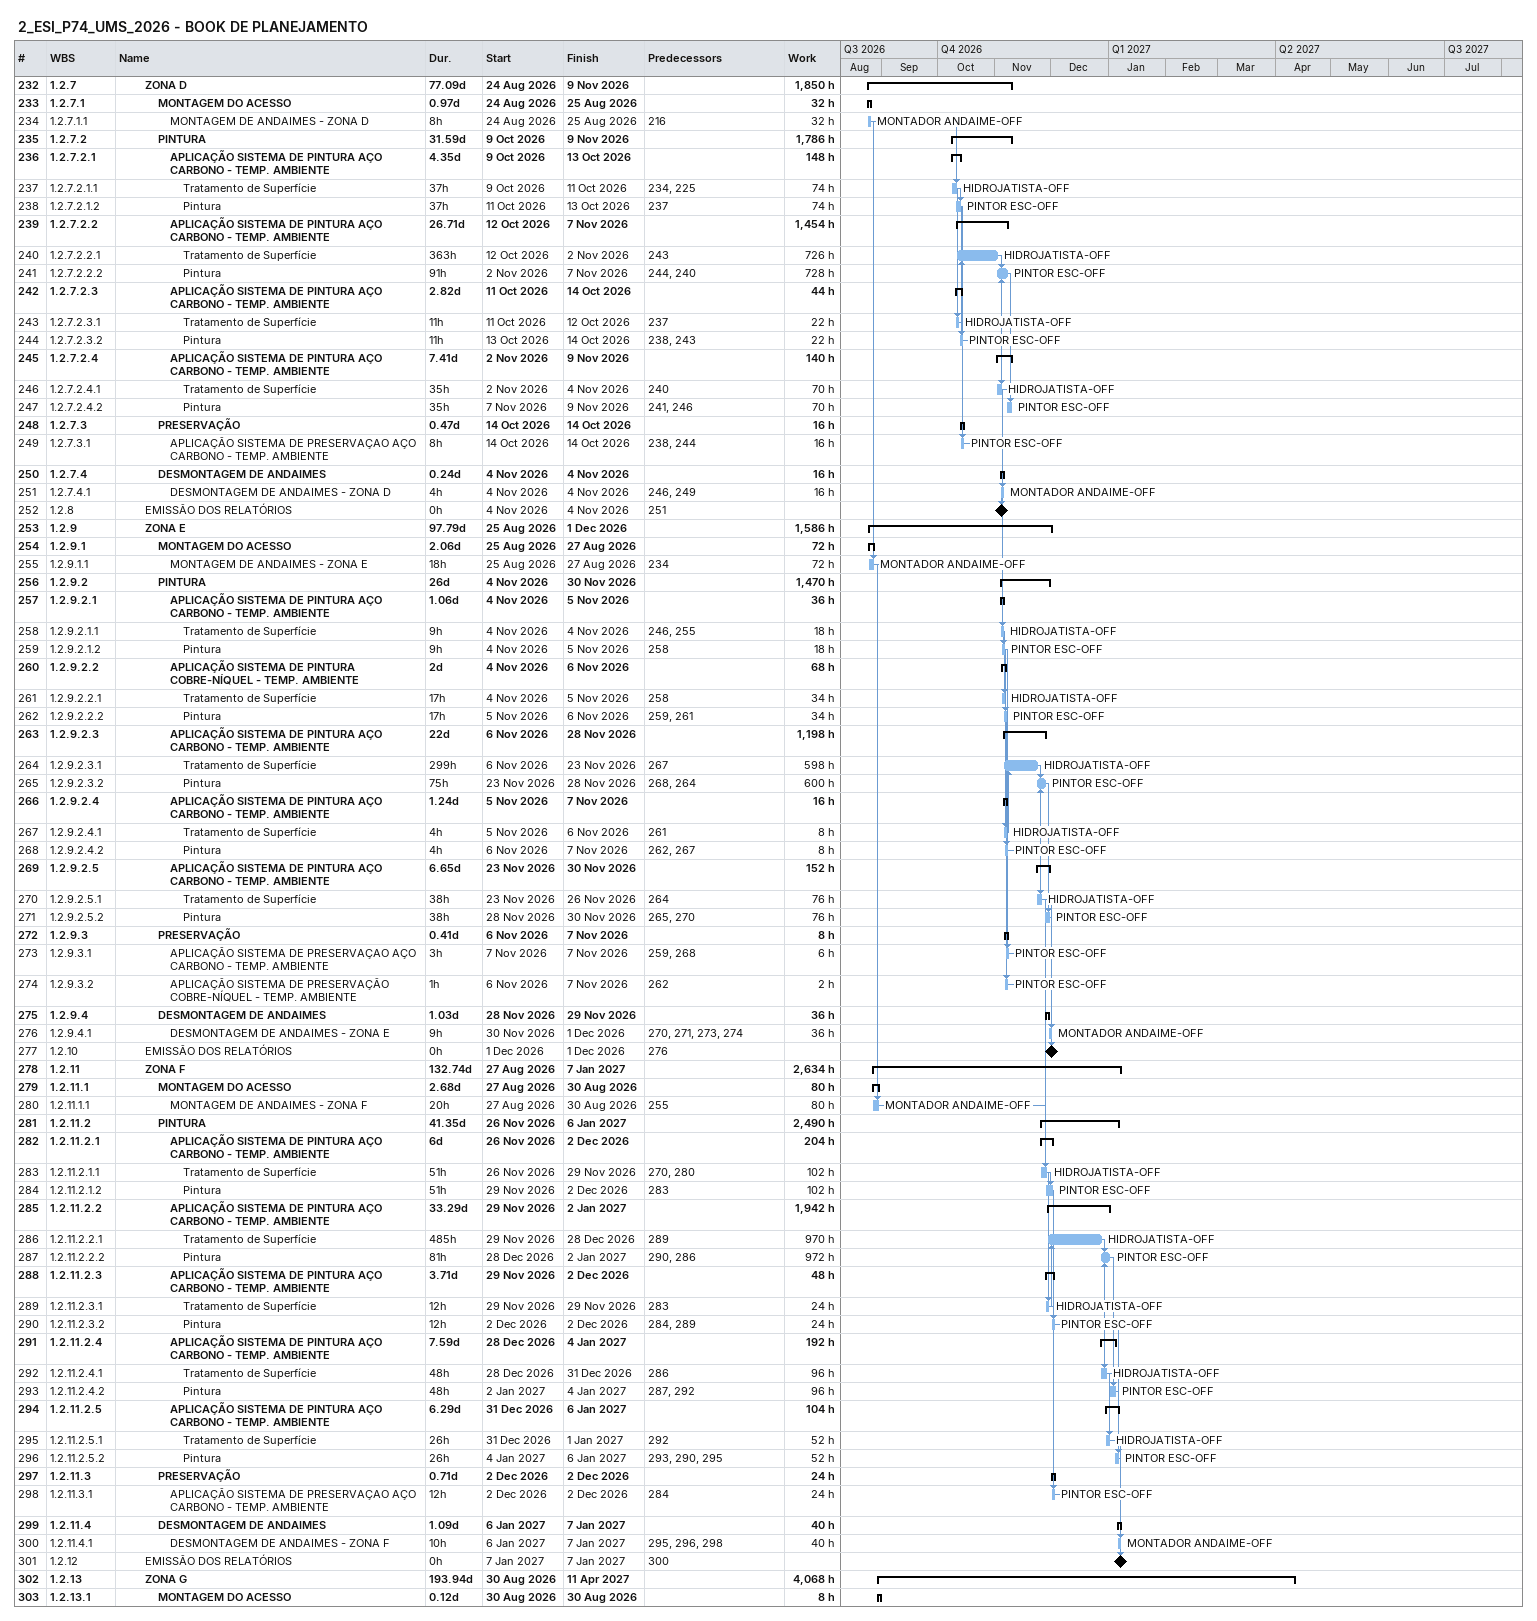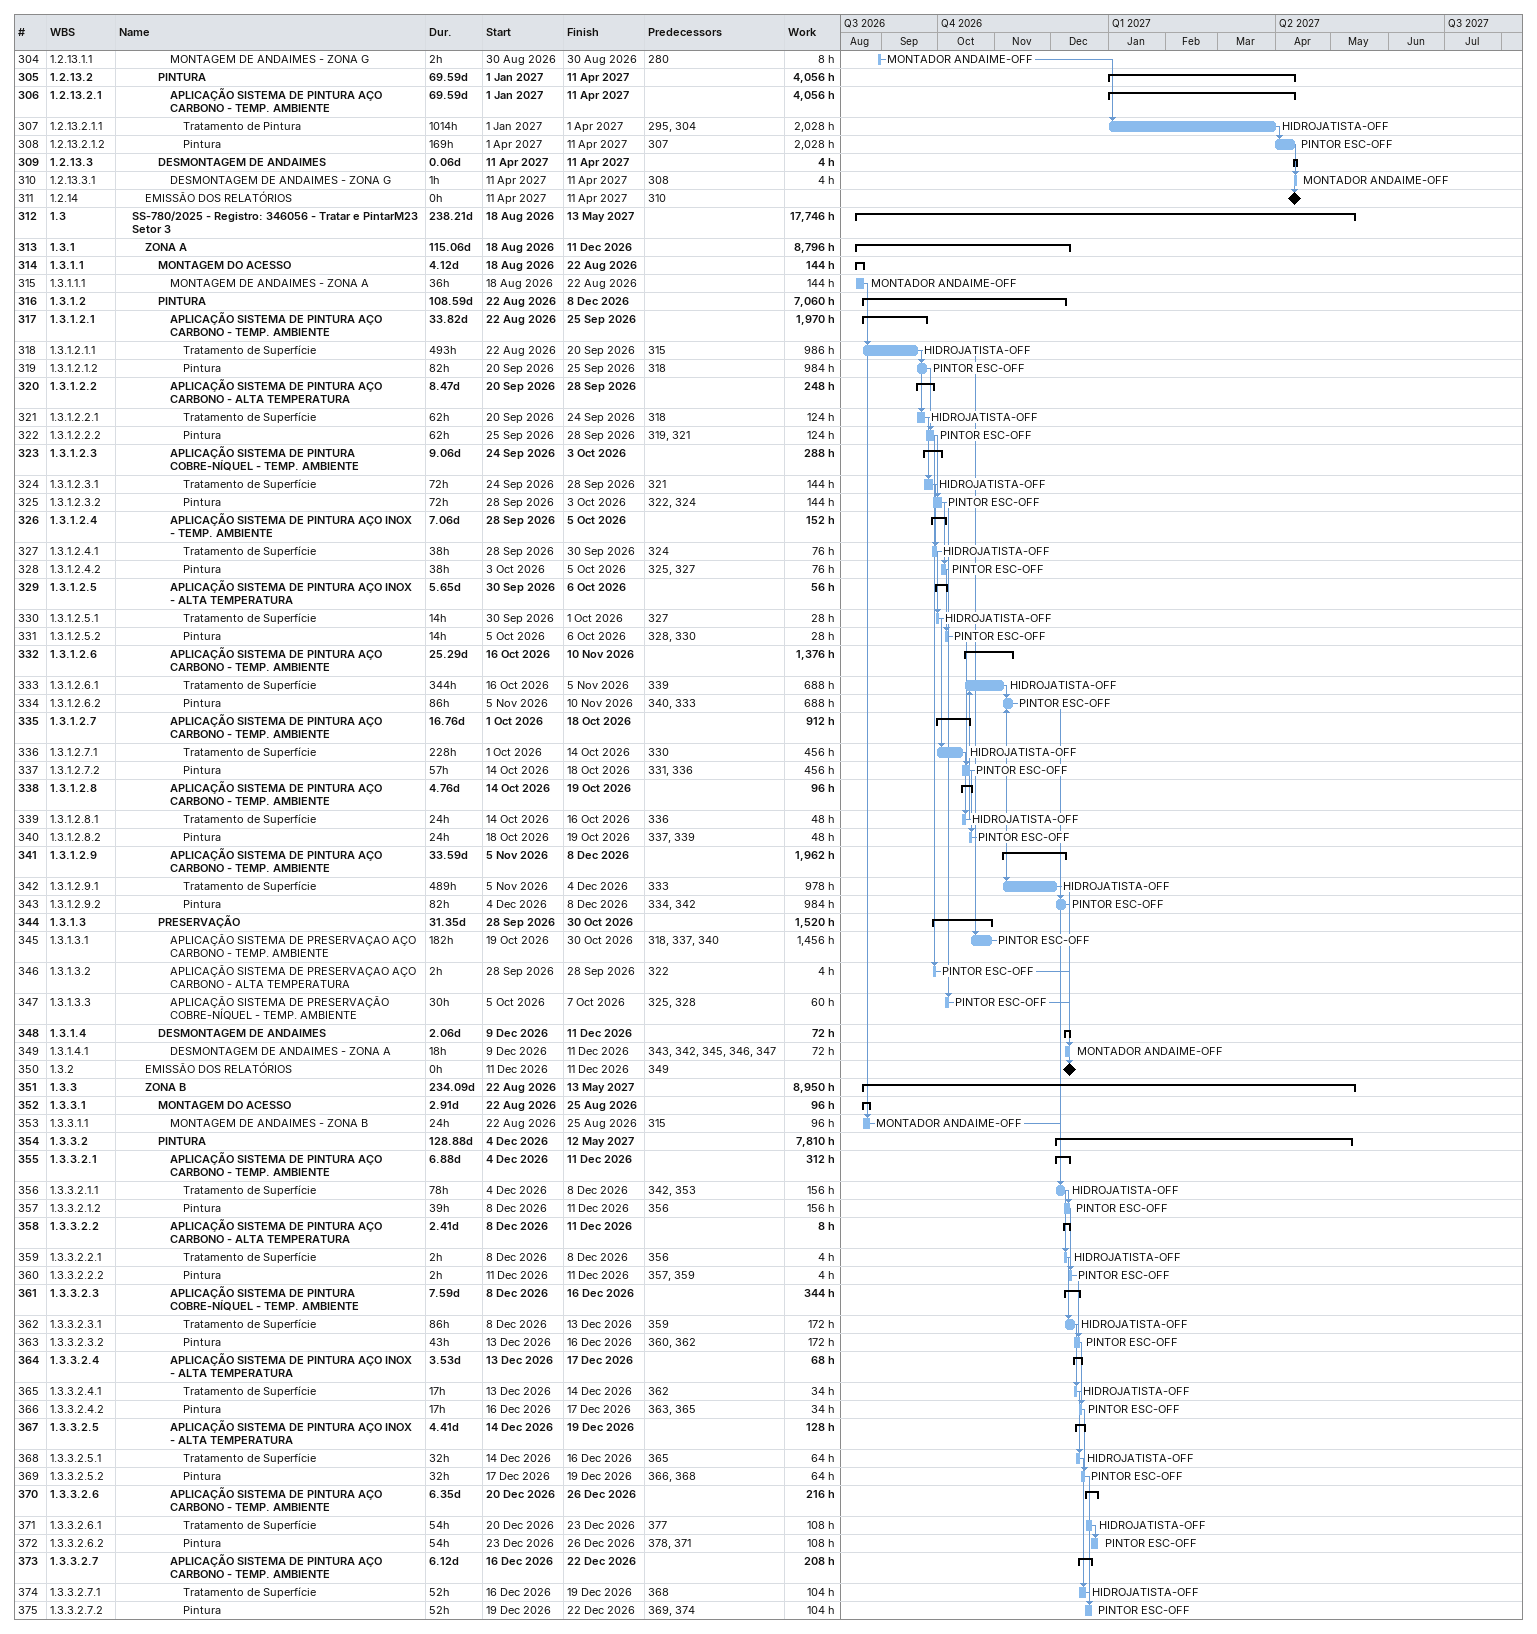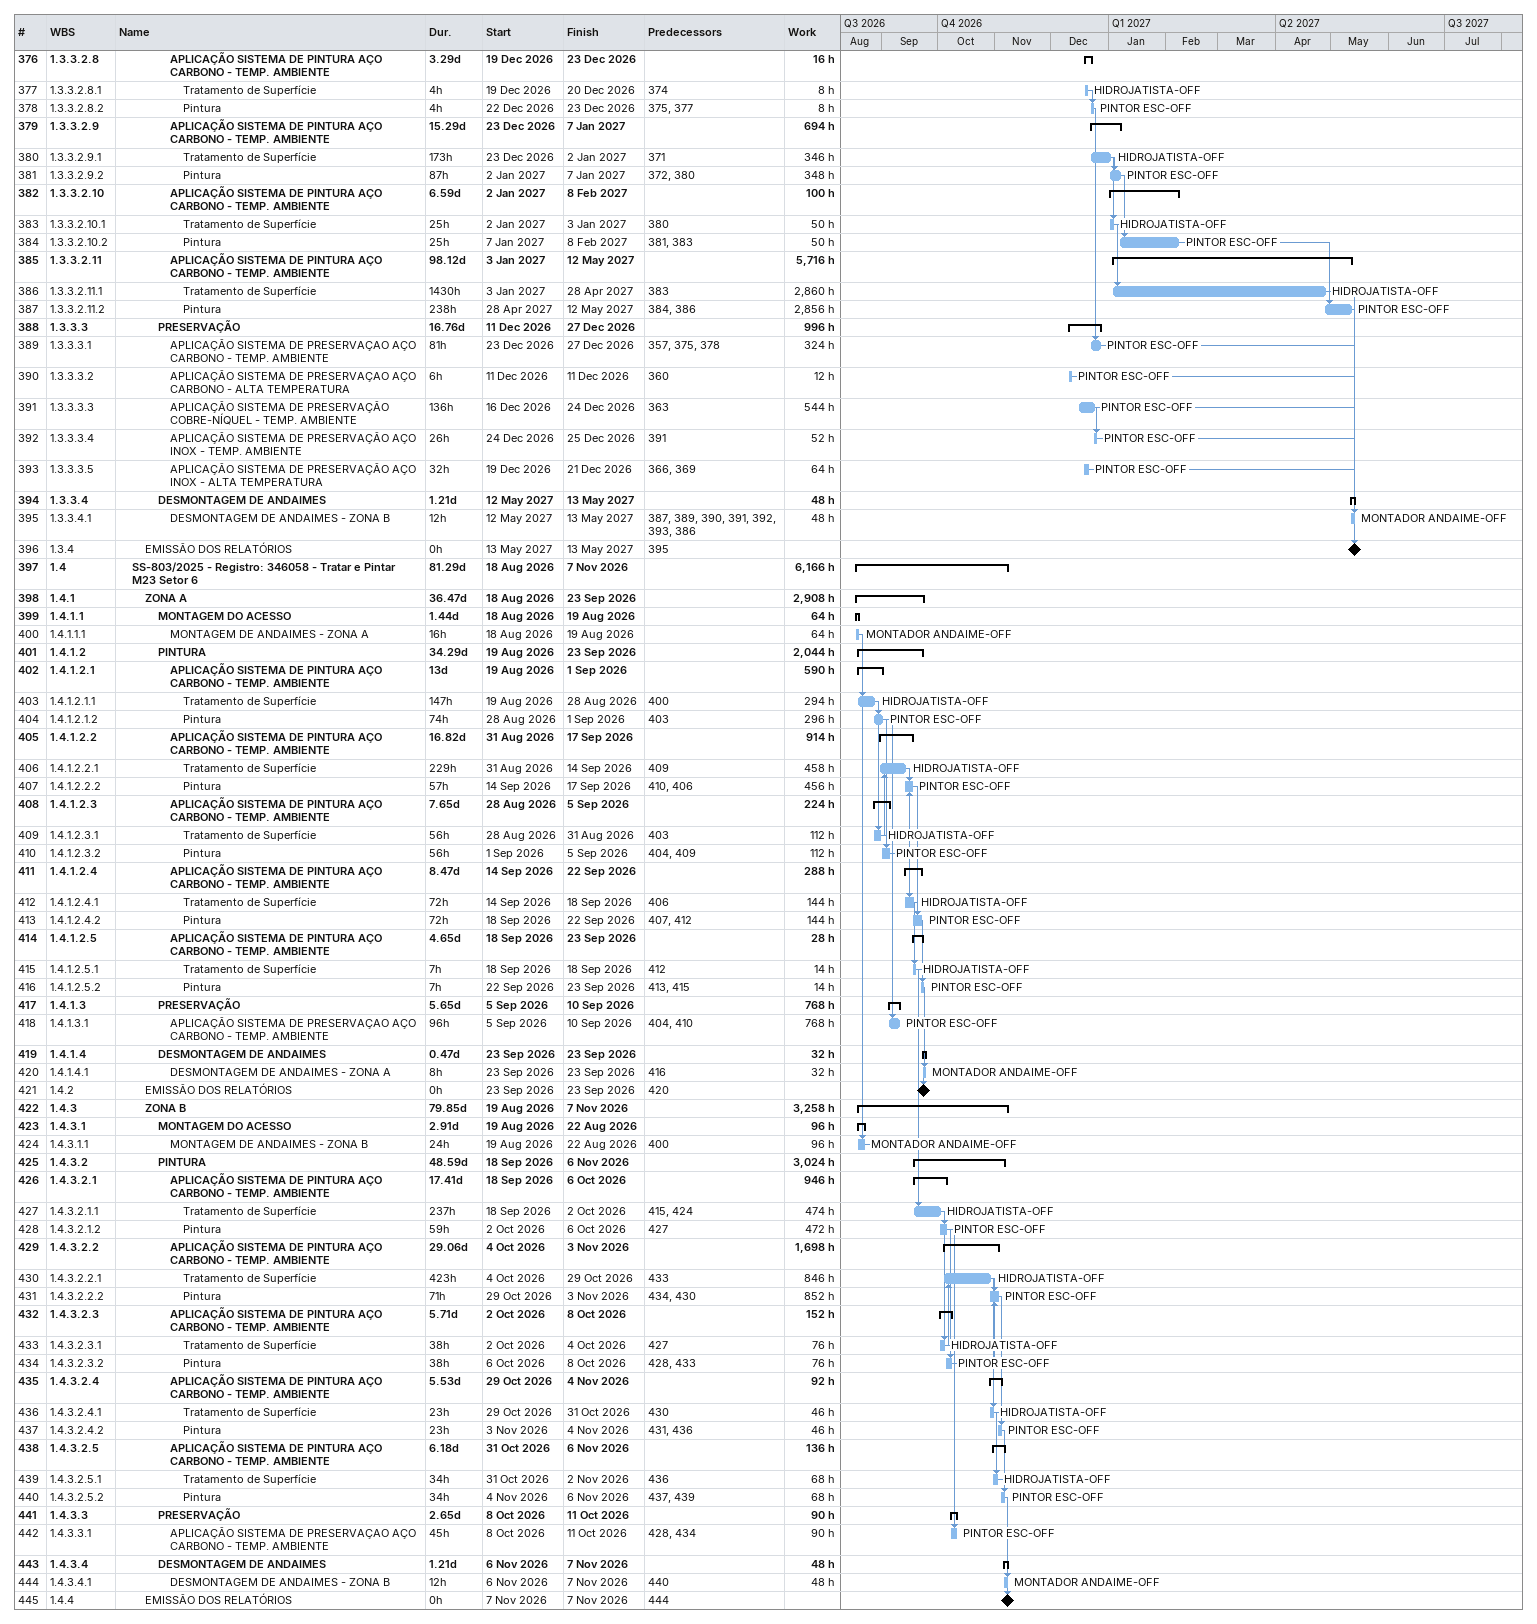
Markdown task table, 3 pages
2_ESI_P74_UMS_2026 - BOOK DE PLANEJAMENTO

| ID | WBS | Task | Duration | Start | Finish | Predecessors | Resources | Work (h) |
|---|---|---|---|---|---|---|---|---|
| 232 | 1.2.7 | **ZONA D** | 77.09d | 2026-08-24 | 2026-11-09 |  |  | 1850 |
| 233 | 1.2.7.1 | **MONTAGEM DO ACESSO** | 0.97d | 2026-08-24 | 2026-08-25 |  |  | 32 |
| 234 | 1.2.7.1.1 | MONTAGEM DE ANDAIMES - ZONA D | 8h | 2026-08-24 | 2026-08-25 | 216 | MONTADOR ANDAIME-OFF | 32 |
| 235 | 1.2.7.2 | **PINTURA** | 31.59d | 2026-10-09 | 2026-11-09 |  |  | 1786 |
| 236 | 1.2.7.2.1 | **APLICAÇÃO SISTEMA DE PINTURA AÇO CARBONO - TEMP. AMBIENTE** | 4.35d | 2026-10-09 | 2026-10-13 |  |  | 148 |
| 237 | 1.2.7.2.1.1 | Tratamento de Superfície | 37h | 2026-10-09 | 2026-10-11 | 234, 225 | HIDROJATISTA-OFF | 74 |
| 238 | 1.2.7.2.1.2 | Pintura | 37h | 2026-10-11 | 2026-10-13 | 237 | PINTOR ESC-OFF | 74 |
| 239 | 1.2.7.2.2 | **APLICAÇÃO SISTEMA DE PINTURA AÇO CARBONO - TEMP. AMBIENTE** | 26.71d | 2026-10-12 | 2026-11-07 |  |  | 1454 |
| 240 | 1.2.7.2.2.1 | Tratamento de Superfície | 363h | 2026-10-12 | 2026-11-02 | 243 | HIDROJATISTA-OFF | 726 |
| 241 | 1.2.7.2.2.2 | Pintura | 91h | 2026-11-02 | 2026-11-07 | 244, 240 | PINTOR ESC-OFF | 728 |
| 242 | 1.2.7.2.3 | **APLICAÇÃO SISTEMA DE PINTURA AÇO CARBONO - TEMP. AMBIENTE** | 2.82d | 2026-10-11 | 2026-10-14 |  |  | 44 |
| 243 | 1.2.7.2.3.1 | Tratamento de Superfície | 11h | 2026-10-11 | 2026-10-12 | 237 | HIDROJATISTA-OFF | 22 |
| 244 | 1.2.7.2.3.2 | Pintura | 11h | 2026-10-13 | 2026-10-14 | 238, 243 | PINTOR ESC-OFF | 22 |
| 245 | 1.2.7.2.4 | **APLICAÇÃO SISTEMA DE PINTURA AÇO CARBONO - TEMP. AMBIENTE** | 7.41d | 2026-11-02 | 2026-11-09 |  |  | 140 |
| 246 | 1.2.7.2.4.1 | Tratamento de Superfície | 35h | 2026-11-02 | 2026-11-04 | 240 | HIDROJATISTA-OFF | 70 |
| 247 | 1.2.7.2.4.2 | Pintura | 35h | 2026-11-07 | 2026-11-09 | 241, 246 | PINTOR ESC-OFF | 70 |
| 248 | 1.2.7.3 | **PRESERVAÇÃO** | 0.47d | 2026-10-14 | 2026-10-14 |  |  | 16 |
| 249 | 1.2.7.3.1 | APLICAÇÃO SISTEMA DE PRESERVAÇAO AÇO CARBONO - TEMP. AMBIENTE | 8h | 2026-10-14 | 2026-10-14 | 238, 244 | PINTOR ESC-OFF | 16 |
| 250 | 1.2.7.4 | **DESMONTAGEM DE ANDAIMES** | 0.24d | 2026-11-04 | 2026-11-04 |  |  | 16 |
| 251 | 1.2.7.4.1 | DESMONTAGEM DE ANDAIMES - ZONA D | 4h | 2026-11-04 | 2026-11-04 | 246, 249 | MONTADOR ANDAIME-OFF | 16 |
| 252 | 1.2.8 | EMISSÃO DOS RELATÓRIOS | 0h | 2026-11-04 | 2026-11-04 | 251 |  |  |
| 253 | 1.2.9 | **ZONA E** | 97.79d | 2026-08-25 | 2026-12-01 |  |  | 1586 |
| 254 | 1.2.9.1 | **MONTAGEM DO ACESSO** | 2.06d | 2026-08-25 | 2026-08-27 |  |  | 72 |
| 255 | 1.2.9.1.1 | MONTAGEM DE ANDAIMES - ZONA E | 18h | 2026-08-25 | 2026-08-27 | 234 | MONTADOR ANDAIME-OFF | 72 |
| 256 | 1.2.9.2 | **PINTURA** | 26d | 2026-11-04 | 2026-11-30 |  |  | 1470 |
| 257 | 1.2.9.2.1 | **APLICAÇÃO SISTEMA DE PINTURA AÇO CARBONO - TEMP. AMBIENTE** | 1.06d | 2026-11-04 | 2026-11-05 |  |  | 36 |
| 258 | 1.2.9.2.1.1 | Tratamento de Superfície | 9h | 2026-11-04 | 2026-11-04 | 246, 255 | HIDROJATISTA-OFF | 18 |
| 259 | 1.2.9.2.1.2 | Pintura | 9h | 2026-11-04 | 2026-11-05 | 258 | PINTOR ESC-OFF | 18 |
| 260 | 1.2.9.2.2 | **APLICAÇÃO SISTEMA DE PINTURA COBRE-NÍQUEL - TEMP. AMBIENTE** | 2d | 2026-11-04 | 2026-11-06 |  |  | 68 |
| 261 | 1.2.9.2.2.1 | Tratamento de Superfície | 17h | 2026-11-04 | 2026-11-05 | 258 | HIDROJATISTA-OFF | 34 |
| 262 | 1.2.9.2.2.2 | Pintura | 17h | 2026-11-05 | 2026-11-06 | 259, 261 | PINTOR ESC-OFF | 34 |
| 263 | 1.2.9.2.3 | **APLICAÇÃO SISTEMA DE PINTURA AÇO CARBONO - TEMP. AMBIENTE** | 22d | 2026-11-06 | 2026-11-28 |  |  | 1198 |
| 264 | 1.2.9.2.3.1 | Tratamento de Superfície | 299h | 2026-11-06 | 2026-11-23 | 267 | HIDROJATISTA-OFF | 598 |
| 265 | 1.2.9.2.3.2 | Pintura | 75h | 2026-11-23 | 2026-11-28 | 268, 264 | PINTOR ESC-OFF | 600 |
| 266 | 1.2.9.2.4 | **APLICAÇÃO SISTEMA DE PINTURA AÇO CARBONO - TEMP. AMBIENTE** | 1.24d | 2026-11-05 | 2026-11-07 |  |  | 16 |
| 267 | 1.2.9.2.4.1 | Tratamento de Superfície | 4h | 2026-11-05 | 2026-11-06 | 261 | HIDROJATISTA-OFF | 8 |
| 268 | 1.2.9.2.4.2 | Pintura | 4h | 2026-11-06 | 2026-11-07 | 262, 267 | PINTOR ESC-OFF | 8 |
| 269 | 1.2.9.2.5 | **APLICAÇÃO SISTEMA DE PINTURA AÇO CARBONO - TEMP. AMBIENTE** | 6.65d | 2026-11-23 | 2026-11-30 |  |  | 152 |
| 270 | 1.2.9.2.5.1 | Tratamento de Superfície | 38h | 2026-11-23 | 2026-11-26 | 264 | HIDROJATISTA-OFF | 76 |
| 271 | 1.2.9.2.5.2 | Pintura | 38h | 2026-11-28 | 2026-11-30 | 265, 270 | PINTOR ESC-OFF | 76 |
| 272 | 1.2.9.3 | **PRESERVAÇÃO** | 0.41d | 2026-11-06 | 2026-11-07 |  |  | 8 |
| 273 | 1.2.9.3.1 | APLICAÇÃO SISTEMA DE PRESERVAÇAO AÇO CARBONO - TEMP. AMBIENTE | 3h | 2026-11-07 | 2026-11-07 | 259, 268 | PINTOR ESC-OFF | 6 |
| 274 | 1.2.9.3.2 | APLICAÇÃO SISTEMA DE PRESERVAÇÃO COBRE-NÍQUEL - TEMP. AMBIENTE | 1h | 2026-11-06 | 2026-11-07 | 262 | PINTOR ESC-OFF | 2 |
| 275 | 1.2.9.4 | **DESMONTAGEM DE ANDAIMES** | 1.03d | 2026-11-28 | 2026-11-29 |  |  | 36 |
| 276 | 1.2.9.4.1 | DESMONTAGEM DE ANDAIMES - ZONA E | 9h | 2026-11-30 | 2026-12-01 | 270, 271, 273, 274 | MONTADOR ANDAIME-OFF | 36 |
| 277 | 1.2.10 | EMISSÃO DOS RELATÓRIOS | 0h | 2026-12-01 | 2026-12-01 | 276 |  |  |
| 278 | 1.2.11 | **ZONA F** | 132.74d | 2026-08-27 | 2027-01-07 |  |  | 2634 |
| 279 | 1.2.11.1 | **MONTAGEM DO ACESSO** | 2.68d | 2026-08-27 | 2026-08-30 |  |  | 80 |
| 280 | 1.2.11.1.1 | MONTAGEM DE ANDAIMES - ZONA F | 20h | 2026-08-27 | 2026-08-30 | 255 | MONTADOR ANDAIME-OFF | 80 |
| 281 | 1.2.11.2 | **PINTURA** | 41.35d | 2026-11-26 | 2027-01-06 |  |  | 2490 |
| 282 | 1.2.11.2.1 | **APLICAÇÃO SISTEMA DE PINTURA AÇO CARBONO - TEMP. AMBIENTE** | 6d | 2026-11-26 | 2026-12-02 |  |  | 204 |
| 283 | 1.2.11.2.1.1 | Tratamento de Superfície | 51h | 2026-11-26 | 2026-11-29 | 270, 280 | HIDROJATISTA-OFF | 102 |
| 284 | 1.2.11.2.1.2 | Pintura | 51h | 2026-11-29 | 2026-12-02 | 283 | PINTOR ESC-OFF | 102 |
| 285 | 1.2.11.2.2 | **APLICAÇÃO SISTEMA DE PINTURA AÇO CARBONO - TEMP. AMBIENTE** | 33.29d | 2026-11-29 | 2027-01-02 |  |  | 1942 |
| 286 | 1.2.11.2.2.1 | Tratamento de Superfície | 485h | 2026-11-29 | 2026-12-28 | 289 | HIDROJATISTA-OFF | 970 |
| 287 | 1.2.11.2.2.2 | Pintura | 81h | 2026-12-28 | 2027-01-02 | 290, 286 | PINTOR ESC-OFF | 972 |
| 288 | 1.2.11.2.3 | **APLICAÇÃO SISTEMA DE PINTURA AÇO CARBONO - TEMP. AMBIENTE** | 3.71d | 2026-11-29 | 2026-12-02 |  |  | 48 |
| 289 | 1.2.11.2.3.1 | Tratamento de Superfície | 12h | 2026-11-29 | 2026-11-29 | 283 | HIDROJATISTA-OFF | 24 |
| 290 | 1.2.11.2.3.2 | Pintura | 12h | 2026-12-02 | 2026-12-02 | 284, 289 | PINTOR ESC-OFF | 24 |
| 291 | 1.2.11.2.4 | **APLICAÇÃO SISTEMA DE PINTURA AÇO CARBONO - TEMP. AMBIENTE** | 7.59d | 2026-12-28 | 2027-01-04 |  |  | 192 |
| 292 | 1.2.11.2.4.1 | Tratamento de Superfície | 48h | 2026-12-28 | 2026-12-31 | 286 | HIDROJATISTA-OFF | 96 |
| 293 | 1.2.11.2.4.2 | Pintura | 48h | 2027-01-02 | 2027-01-04 | 287, 292 | PINTOR ESC-OFF | 96 |
| 294 | 1.2.11.2.5 | **APLICAÇÃO SISTEMA DE PINTURA AÇO CARBONO - TEMP. AMBIENTE** | 6.29d | 2026-12-31 | 2027-01-06 |  |  | 104 |
| 295 | 1.2.11.2.5.1 | Tratamento de Superfície | 26h | 2026-12-31 | 2027-01-01 | 292 | HIDROJATISTA-OFF | 52 |
| 296 | 1.2.11.2.5.2 | Pintura | 26h | 2027-01-04 | 2027-01-06 | 293, 290, 295 | PINTOR ESC-OFF | 52 |
| 297 | 1.2.11.3 | **PRESERVAÇÃO** | 0.71d | 2026-12-02 | 2026-12-02 |  |  | 24 |
| 298 | 1.2.11.3.1 | APLICAÇÃO SISTEMA DE PRESERVAÇAO AÇO CARBONO - TEMP. AMBIENTE | 12h | 2026-12-02 | 2026-12-02 | 284 | PINTOR ESC-OFF | 24 |
| 299 | 1.2.11.4 | **DESMONTAGEM DE ANDAIMES** | 1.09d | 2027-01-06 | 2027-01-07 |  |  | 40 |
| 300 | 1.2.11.4.1 | DESMONTAGEM DE ANDAIMES - ZONA F | 10h | 2027-01-06 | 2027-01-07 | 295, 296, 298 | MONTADOR ANDAIME-OFF | 40 |
| 301 | 1.2.12 | EMISSÃO DOS RELATÓRIOS | 0h | 2027-01-07 | 2027-01-07 | 300 |  |  |
| 302 | 1.2.13 | **ZONA G** | 193.94d | 2026-08-30 | 2027-04-11 |  |  | 4068 |
| 303 | 1.2.13.1 | **MONTAGEM DO ACESSO** | 0.12d | 2026-08-30 | 2026-08-30 |  |  | 8 |
| 304 | 1.2.13.1.1 | MONTAGEM DE ANDAIMES - ZONA G | 2h | 2026-08-30 | 2026-08-30 | 280 | MONTADOR ANDAIME-OFF | 8 |
| 305 | 1.2.13.2 | **PINTURA** | 69.59d | 2027-01-01 | 2027-04-11 |  |  | 4056 |
| 306 | 1.2.13.2.1 | **APLICAÇÃO SISTEMA DE PINTURA AÇO CARBONO - TEMP. AMBIENTE** | 69.59d | 2027-01-01 | 2027-04-11 |  |  | 4056 |
| 307 | 1.2.13.2.1.1 | Tratamento de Pintura | 1014h | 2027-01-01 | 2027-04-01 | 295, 304 | HIDROJATISTA-OFF | 2028 |
| 308 | 1.2.13.2.1.2 | Pintura | 169h | 2027-04-01 | 2027-04-11 | 307 | PINTOR ESC-OFF | 2028 |
| 309 | 1.2.13.3 | **DESMONTAGEM DE ANDAIMES** | 0.06d | 2027-04-11 | 2027-04-11 |  |  | 4 |
| 310 | 1.2.13.3.1 | DESMONTAGEM DE ANDAIMES - ZONA G | 1h | 2027-04-11 | 2027-04-11 | 308 | MONTADOR ANDAIME-OFF | 4 |
| 311 | 1.2.14 | EMISSÃO DOS RELATÓRIOS | 0h | 2027-04-11 | 2027-04-11 | 310 |  |  |
| 312 | 1.3 | **SS-780/2025 - Registro: 346056 - Tratar e PintarM23 Setor 3** | 238.21d | 2026-08-18 | 2027-05-13 |  |  | 17746 |
| 313 | 1.3.1 | **ZONA A** | 115.06d | 2026-08-18 | 2026-12-11 |  |  | 8796 |
| 314 | 1.3.1.1 | **MONTAGEM DO ACESSO** | 4.12d | 2026-08-18 | 2026-08-22 |  |  | 144 |
| 315 | 1.3.1.1.1 | MONTAGEM DE ANDAIMES - ZONA A | 36h | 2026-08-18 | 2026-08-22 |  | MONTADOR ANDAIME-OFF | 144 |
| 316 | 1.3.1.2 | **PINTURA** | 108.59d | 2026-08-22 | 2026-12-08 |  |  | 7060 |
| 317 | 1.3.1.2.1 | **APLICAÇÃO SISTEMA DE PINTURA AÇO CARBONO - TEMP. AMBIENTE** | 33.82d | 2026-08-22 | 2026-09-25 |  |  | 1970 |
| 318 | 1.3.1.2.1.1 | Tratamento de Superfície | 493h | 2026-08-22 | 2026-09-20 | 315 | HIDROJATISTA-OFF | 986 |
| 319 | 1.3.1.2.1.2 | Pintura | 82h | 2026-09-20 | 2026-09-25 | 318 | PINTOR ESC-OFF | 984 |
| 320 | 1.3.1.2.2 | **APLICAÇÃO SISTEMA DE PINTURA AÇO CARBONO - ALTA TEMPERATURA** | 8.47d | 2026-09-20 | 2026-09-28 |  |  | 248 |
| 321 | 1.3.1.2.2.1 | Tratamento de Superfície | 62h | 2026-09-20 | 2026-09-24 | 318 | HIDROJATISTA-OFF | 124 |
| 322 | 1.3.1.2.2.2 | Pintura | 62h | 2026-09-25 | 2026-09-28 | 319, 321 | PINTOR ESC-OFF | 124 |
| 323 | 1.3.1.2.3 | **APLICAÇÃO SISTEMA DE PINTURA COBRE-NÍQUEL - TEMP. AMBIENTE** | 9.06d | 2026-09-24 | 2026-10-03 |  |  | 288 |
| 324 | 1.3.1.2.3.1 | Tratamento de Superfície | 72h | 2026-09-24 | 2026-09-28 | 321 | HIDROJATISTA-OFF | 144 |
| 325 | 1.3.1.2.3.2 | Pintura | 72h | 2026-09-28 | 2026-10-03 | 322, 324 | PINTOR ESC-OFF | 144 |
| 326 | 1.3.1.2.4 | **APLICAÇÃO SISTEMA DE PINTURA AÇO INOX - TEMP. AMBIENTE** | 7.06d | 2026-09-28 | 2026-10-05 |  |  | 152 |
| 327 | 1.3.1.2.4.1 | Tratamento de Superfície | 38h | 2026-09-28 | 2026-09-30 | 324 | HIDROJATISTA-OFF | 76 |
| 328 | 1.3.1.2.4.2 | Pintura | 38h | 2026-10-03 | 2026-10-05 | 325, 327 | PINTOR ESC-OFF | 76 |
| 329 | 1.3.1.2.5 | **APLICAÇÃO SISTEMA DE PINTURA AÇO INOX - ALTA TEMPERATURA** | 5.65d | 2026-09-30 | 2026-10-06 |  |  | 56 |
| 330 | 1.3.1.2.5.1 | Tratamento de Superfície | 14h | 2026-09-30 | 2026-10-01 | 327 | HIDROJATISTA-OFF | 28 |
| 331 | 1.3.1.2.5.2 | Pintura | 14h | 2026-10-05 | 2026-10-06 | 328, 330 | PINTOR ESC-OFF | 28 |
| 332 | 1.3.1.2.6 | **APLICAÇÃO SISTEMA DE PINTURA AÇO CARBONO - TEMP. AMBIENTE** | 25.29d | 2026-10-16 | 2026-11-10 |  |  | 1376 |
| 333 | 1.3.1.2.6.1 | Tratamento de Superfície | 344h | 2026-10-16 | 2026-11-05 | 339 | HIDROJATISTA-OFF | 688 |
| 334 | 1.3.1.2.6.2 | Pintura | 86h | 2026-11-05 | 2026-11-10 | 340, 333 | PINTOR ESC-OFF | 688 |
| 335 | 1.3.1.2.7 | **APLICAÇÃO SISTEMA DE PINTURA AÇO CARBONO - TEMP. AMBIENTE** | 16.76d | 2026-10-01 | 2026-10-18 |  |  | 912 |
| 336 | 1.3.1.2.7.1 | Tratamento de Superfície | 228h | 2026-10-01 | 2026-10-14 | 330 | HIDROJATISTA-OFF | 456 |
| 337 | 1.3.1.2.7.2 | Pintura | 57h | 2026-10-14 | 2026-10-18 | 331, 336 | PINTOR ESC-OFF | 456 |
| 338 | 1.3.1.2.8 | **APLICAÇÃO SISTEMA DE PINTURA AÇO CARBONO - TEMP. AMBIENTE** | 4.76d | 2026-10-14 | 2026-10-19 |  |  | 96 |
| 339 | 1.3.1.2.8.1 | Tratamento de Superfície | 24h | 2026-10-14 | 2026-10-16 | 336 | HIDROJATISTA-OFF | 48 |
| 340 | 1.3.1.2.8.2 | Pintura | 24h | 2026-10-18 | 2026-10-19 | 337, 339 | PINTOR ESC-OFF | 48 |
| 341 | 1.3.1.2.9 | **APLICAÇÃO SISTEMA DE PINTURA AÇO CARBONO - TEMP. AMBIENTE** | 33.59d | 2026-11-05 | 2026-12-08 |  |  | 1962 |
| 342 | 1.3.1.2.9.1 | Tratamento de Superfície | 489h | 2026-11-05 | 2026-12-04 | 333 | HIDROJATISTA-OFF | 978 |
| 343 | 1.3.1.2.9.2 | Pintura | 82h | 2026-12-04 | 2026-12-08 | 334, 342 | PINTOR ESC-OFF | 984 |
| 344 | 1.3.1.3 | **PRESERVAÇÃO** | 31.35d | 2026-09-28 | 2026-10-30 |  |  | 1520 |
| 345 | 1.3.1.3.1 | APLICAÇÃO SISTEMA DE PRESERVAÇAO AÇO CARBONO - TEMP. AMBIENTE | 182h | 2026-10-19 | 2026-10-30 | 318, 337, 340 | PINTOR ESC-OFF | 1456 |
| 346 | 1.3.1.3.2 | APLICAÇÃO SISTEMA DE PRESERVAÇAO AÇO CARBONO - ALTA TEMPERATURA | 2h | 2026-09-28 | 2026-09-28 | 322 | PINTOR ESC-OFF | 4 |
| 347 | 1.3.1.3.3 | APLICAÇÃO SISTEMA DE PRESERVAÇÃO COBRE-NÍQUEL - TEMP. AMBIENTE | 30h | 2026-10-05 | 2026-10-07 | 325, 328 | PINTOR ESC-OFF | 60 |
| 348 | 1.3.1.4 | **DESMONTAGEM DE ANDAIMES** | 2.06d | 2026-12-09 | 2026-12-11 |  |  | 72 |
| 349 | 1.3.1.4.1 | DESMONTAGEM DE ANDAIMES - ZONA A | 18h | 2026-12-09 | 2026-12-11 | 343, 342, 345, 346, 347 | MONTADOR ANDAIME-OFF | 72 |
| 350 | 1.3.2 | EMISSÃO DOS RELATÓRIOS | 0h | 2026-12-11 | 2026-12-11 | 349 |  |  |
| 351 | 1.3.3 | **ZONA B** | 234.09d | 2026-08-22 | 2027-05-13 |  |  | 8950 |
| 352 | 1.3.3.1 | **MONTAGEM DO ACESSO** | 2.91d | 2026-08-22 | 2026-08-25 |  |  | 96 |
| 353 | 1.3.3.1.1 | MONTAGEM DE ANDAIMES - ZONA B | 24h | 2026-08-22 | 2026-08-25 | 315 | MONTADOR ANDAIME-OFF | 96 |
| 354 | 1.3.3.2 | **PINTURA** | 128.88d | 2026-12-04 | 2027-05-12 |  |  | 7810 |
| 355 | 1.3.3.2.1 | **APLICAÇÃO SISTEMA DE PINTURA AÇO CARBONO - TEMP. AMBIENTE** | 6.88d | 2026-12-04 | 2026-12-11 |  |  | 312 |
| 356 | 1.3.3.2.1.1 | Tratamento de Superfície | 78h | 2026-12-04 | 2026-12-08 | 342, 353 | HIDROJATISTA-OFF | 156 |
| 357 | 1.3.3.2.1.2 | Pintura | 39h | 2026-12-08 | 2026-12-11 | 356 | PINTOR ESC-OFF | 156 |
| 358 | 1.3.3.2.2 | **APLICAÇÃO SISTEMA DE PINTURA AÇO CARBONO - ALTA TEMPERATURA** | 2.41d | 2026-12-08 | 2026-12-11 |  |  | 8 |
| 359 | 1.3.3.2.2.1 | Tratamento de Superfície | 2h | 2026-12-08 | 2026-12-08 | 356 | HIDROJATISTA-OFF | 4 |
| 360 | 1.3.3.2.2.2 | Pintura | 2h | 2026-12-11 | 2026-12-11 | 357, 359 | PINTOR ESC-OFF | 4 |
| 361 | 1.3.3.2.3 | **APLICAÇÃO SISTEMA DE PINTURA COBRE-NÍQUEL - TEMP. AMBIENTE** | 7.59d | 2026-12-08 | 2026-12-16 |  |  | 344 |
| 362 | 1.3.3.2.3.1 | Tratamento de Superfície | 86h | 2026-12-08 | 2026-12-13 | 359 | HIDROJATISTA-OFF | 172 |
| 363 | 1.3.3.2.3.2 | Pintura | 43h | 2026-12-13 | 2026-12-16 | 360, 362 | PINTOR ESC-OFF | 172 |
| 364 | 1.3.3.2.4 | **APLICAÇÃO SISTEMA DE PINTURA AÇO INOX - ALTA TEMPERATURA** | 3.53d | 2026-12-13 | 2026-12-17 |  |  | 68 |
| 365 | 1.3.3.2.4.1 | Tratamento de Superfície | 17h | 2026-12-13 | 2026-12-14 | 362 | HIDROJATISTA-OFF | 34 |
| 366 | 1.3.3.2.4.2 | Pintura | 17h | 2026-12-16 | 2026-12-17 | 363, 365 | PINTOR ESC-OFF | 34 |
| 367 | 1.3.3.2.5 | **APLICAÇÃO SISTEMA DE PINTURA AÇO INOX - ALTA TEMPERATURA** | 4.41d | 2026-12-14 | 2026-12-19 |  |  | 128 |
| 368 | 1.3.3.2.5.1 | Tratamento de Superfície | 32h | 2026-12-14 | 2026-12-16 | 365 | HIDROJATISTA-OFF | 64 |
| 369 | 1.3.3.2.5.2 | Pintura | 32h | 2026-12-17 | 2026-12-19 | 366, 368 | PINTOR ESC-OFF | 64 |
| 370 | 1.3.3.2.6 | **APLICAÇÃO SISTEMA DE PINTURA AÇO CARBONO - TEMP. AMBIENTE** | 6.35d | 2026-12-20 | 2026-12-26 |  |  | 216 |
| 371 | 1.3.3.2.6.1 | Tratamento de Superfície | 54h | 2026-12-20 | 2026-12-23 | 377 | HIDROJATISTA-OFF | 108 |
| 372 | 1.3.3.2.6.2 | Pintura | 54h | 2026-12-23 | 2026-12-26 | 378, 371 | PINTOR ESC-OFF | 108 |
| 373 | 1.3.3.2.7 | **APLICAÇÃO SISTEMA DE PINTURA AÇO CARBONO - TEMP. AMBIENTE** | 6.12d | 2026-12-16 | 2026-12-22 |  |  | 208 |
| 374 | 1.3.3.2.7.1 | Tratamento de Superfície | 52h | 2026-12-16 | 2026-12-19 | 368 | HIDROJATISTA-OFF | 104 |
| 375 | 1.3.3.2.7.2 | Pintura | 52h | 2026-12-19 | 2026-12-22 | 369, 374 | PINTOR ESC-OFF | 104 |
| 376 | 1.3.3.2.8 | **APLICAÇÃO SISTEMA DE PINTURA AÇO CARBONO - TEMP. AMBIENTE** | 3.29d | 2026-12-19 | 2026-12-23 |  |  | 16 |
| 377 | 1.3.3.2.8.1 | Tratamento de Superfície | 4h | 2026-12-19 | 2026-12-20 | 374 | HIDROJATISTA-OFF | 8 |
| 378 | 1.3.3.2.8.2 | Pintura | 4h | 2026-12-22 | 2026-12-23 | 375, 377 | PINTOR ESC-OFF | 8 |
| 379 | 1.3.3.2.9 | **APLICAÇÃO SISTEMA DE PINTURA AÇO CARBONO - TEMP. AMBIENTE** | 15.29d | 2026-12-23 | 2027-01-07 |  |  | 694 |
| 380 | 1.3.3.2.9.1 | Tratamento de Superfície | 173h | 2026-12-23 | 2027-01-02 | 371 | HIDROJATISTA-OFF | 346 |
| 381 | 1.3.3.2.9.2 | Pintura | 87h | 2027-01-02 | 2027-01-07 | 372, 380 | PINTOR ESC-OFF | 348 |
| 382 | 1.3.3.2.10 | **APLICAÇÃO SISTEMA DE PINTURA AÇO CARBONO - TEMP. AMBIENTE** | 6.59d | 2027-01-02 | 2027-02-08 |  |  | 100 |
| 383 | 1.3.3.2.10.1 | Tratamento de Superfície | 25h | 2027-01-02 | 2027-01-03 | 380 | HIDROJATISTA-OFF | 50 |
| 384 | 1.3.3.2.10.2 | Pintura | 25h | 2027-01-07 | 2027-02-08 | 381, 383 | PINTOR ESC-OFF | 50 |
| 385 | 1.3.3.2.11 | **APLICAÇÃO SISTEMA DE PINTURA AÇO CARBONO - TEMP. AMBIENTE** | 98.12d | 2027-01-03 | 2027-05-12 |  |  | 5716 |
| 386 | 1.3.3.2.11.1 | Tratamento de Superfície | 1430h | 2027-01-03 | 2027-04-28 | 383 | HIDROJATISTA-OFF | 2860 |
| 387 | 1.3.3.2.11.2 | Pintura | 238h | 2027-04-28 | 2027-05-12 | 384, 386 | PINTOR ESC-OFF | 2856 |
| 388 | 1.3.3.3 | **PRESERVAÇÃO** | 16.76d | 2026-12-11 | 2026-12-27 |  |  | 996 |
| 389 | 1.3.3.3.1 | APLICAÇÃO SISTEMA DE PRESERVAÇAO AÇO CARBONO - TEMP. AMBIENTE | 81h | 2026-12-23 | 2026-12-27 | 357, 375, 378 | PINTOR ESC-OFF | 324 |
| 390 | 1.3.3.3.2 | APLICAÇÃO SISTEMA DE PRESERVAÇAO AÇO CARBONO - ALTA TEMPERATURA | 6h | 2026-12-11 | 2026-12-11 | 360 | PINTOR ESC-OFF | 12 |
| 391 | 1.3.3.3.3 | APLICAÇÃO SISTEMA DE PRESERVAÇÃO COBRE-NÍQUEL - TEMP. AMBIENTE | 136h | 2026-12-16 | 2026-12-24 | 363 | PINTOR ESC-OFF | 544 |
| 392 | 1.3.3.3.4 | APLICAÇÃO SISTEMA DE PRESERVAÇÃO AÇO INOX - TEMP. AMBIENTE | 26h | 2026-12-24 | 2026-12-25 | 391 | PINTOR ESC-OFF | 52 |
| 393 | 1.3.3.3.5 | APLICAÇÃO SISTEMA DE PRESERVAÇÃO AÇO INOX - ALTA TEMPERATURA | 32h | 2026-12-19 | 2026-12-21 | 366, 369 | PINTOR ESC-OFF | 64 |
| 394 | 1.3.3.4 | **DESMONTAGEM DE ANDAIMES** | 1.21d | 2027-05-12 | 2027-05-13 |  |  | 48 |
| 395 | 1.3.3.4.1 | DESMONTAGEM DE ANDAIMES - ZONA B | 12h | 2027-05-12 | 2027-05-13 | 387, 389, 390, 391, 392, 393, 386 | MONTADOR ANDAIME-OFF | 48 |
| 396 | 1.3.4 | EMISSÃO DOS RELATÓRIOS | 0h | 2027-05-13 | 2027-05-13 | 395 |  |  |
| 397 | 1.4 | **SS-803/2025 - Registro: 346058 - Tratar e Pintar M23 Setor 6** | 81.29d | 2026-08-18 | 2026-11-07 |  |  | 6166 |
| 398 | 1.4.1 | **ZONA A** | 36.47d | 2026-08-18 | 2026-09-23 |  |  | 2908 |
| 399 | 1.4.1.1 | **MONTAGEM DO ACESSO** | 1.44d | 2026-08-18 | 2026-08-19 |  |  | 64 |
| 400 | 1.4.1.1.1 | MONTAGEM DE ANDAIMES - ZONA A | 16h | 2026-08-18 | 2026-08-19 |  | MONTADOR ANDAIME-OFF | 64 |
| 401 | 1.4.1.2 | **PINTURA** | 34.29d | 2026-08-19 | 2026-09-23 |  |  | 2044 |
| 402 | 1.4.1.2.1 | **APLICAÇÃO SISTEMA DE PINTURA AÇO CARBONO - TEMP. AMBIENTE** | 13d | 2026-08-19 | 2026-09-01 |  |  | 590 |
| 403 | 1.4.1.2.1.1 | Tratamento de Superfície | 147h | 2026-08-19 | 2026-08-28 | 400 | HIDROJATISTA-OFF | 294 |
| 404 | 1.4.1.2.1.2 | Pintura | 74h | 2026-08-28 | 2026-09-01 | 403 | PINTOR ESC-OFF | 296 |
| 405 | 1.4.1.2.2 | **APLICAÇÃO SISTEMA DE PINTURA AÇO CARBONO - TEMP. AMBIENTE** | 16.82d | 2026-08-31 | 2026-09-17 |  |  | 914 |
| 406 | 1.4.1.2.2.1 | Tratamento de Superfície | 229h | 2026-08-31 | 2026-09-14 | 409 | HIDROJATISTA-OFF | 458 |
| 407 | 1.4.1.2.2.2 | Pintura | 57h | 2026-09-14 | 2026-09-17 | 410, 406 | PINTOR ESC-OFF | 456 |
| 408 | 1.4.1.2.3 | **APLICAÇÃO SISTEMA DE PINTURA AÇO CARBONO - TEMP. AMBIENTE** | 7.65d | 2026-08-28 | 2026-09-05 |  |  | 224 |
| 409 | 1.4.1.2.3.1 | Tratamento de Superfície | 56h | 2026-08-28 | 2026-08-31 | 403 | HIDROJATISTA-OFF | 112 |
| 410 | 1.4.1.2.3.2 | Pintura | 56h | 2026-09-01 | 2026-09-05 | 404, 409 | PINTOR ESC-OFF | 112 |
| 411 | 1.4.1.2.4 | **APLICAÇÃO SISTEMA DE PINTURA AÇO CARBONO - TEMP. AMBIENTE** | 8.47d | 2026-09-14 | 2026-09-22 |  |  | 288 |
| 412 | 1.4.1.2.4.1 | Tratamento de Superfície | 72h | 2026-09-14 | 2026-09-18 | 406 | HIDROJATISTA-OFF | 144 |
| 413 | 1.4.1.2.4.2 | Pintura | 72h | 2026-09-18 | 2026-09-22 | 407, 412 | PINTOR ESC-OFF | 144 |
| 414 | 1.4.1.2.5 | **APLICAÇÃO SISTEMA DE PINTURA AÇO CARBONO - TEMP. AMBIENTE** | 4.65d | 2026-09-18 | 2026-09-23 |  |  | 28 |
| 415 | 1.4.1.2.5.1 | Tratamento de Superfície | 7h | 2026-09-18 | 2026-09-18 | 412 | HIDROJATISTA-OFF | 14 |
| 416 | 1.4.1.2.5.2 | Pintura | 7h | 2026-09-22 | 2026-09-23 | 413, 415 | PINTOR ESC-OFF | 14 |
| 417 | 1.4.1.3 | **PRESERVAÇÃO** | 5.65d | 2026-09-05 | 2026-09-10 |  |  | 768 |
| 418 | 1.4.1.3.1 | APLICAÇÃO SISTEMA DE PRESERVAÇAO AÇO CARBONO - TEMP. AMBIENTE | 96h | 2026-09-05 | 2026-09-10 | 404, 410 | PINTOR ESC-OFF | 768 |
| 419 | 1.4.1.4 | **DESMONTAGEM DE ANDAIMES** | 0.47d | 2026-09-23 | 2026-09-23 |  |  | 32 |
| 420 | 1.4.1.4.1 | DESMONTAGEM DE ANDAIMES - ZONA A | 8h | 2026-09-23 | 2026-09-23 | 416 | MONTADOR ANDAIME-OFF | 32 |
| 421 | 1.4.2 | EMISSÃO DOS RELATÓRIOS | 0h | 2026-09-23 | 2026-09-23 | 420 |  |  |
| 422 | 1.4.3 | **ZONA B** | 79.85d | 2026-08-19 | 2026-11-07 |  |  | 3258 |
| 423 | 1.4.3.1 | **MONTAGEM DO ACESSO** | 2.91d | 2026-08-19 | 2026-08-22 |  |  | 96 |
| 424 | 1.4.3.1.1 | MONTAGEM DE ANDAIMES - ZONA B | 24h | 2026-08-19 | 2026-08-22 | 400 | MONTADOR ANDAIME-OFF | 96 |
| 425 | 1.4.3.2 | **PINTURA** | 48.59d | 2026-09-18 | 2026-11-06 |  |  | 3024 |
| 426 | 1.4.3.2.1 | **APLICAÇÃO SISTEMA DE PINTURA AÇO CARBONO - TEMP. AMBIENTE** | 17.41d | 2026-09-18 | 2026-10-06 |  |  | 946 |
| 427 | 1.4.3.2.1.1 | Tratamento de Superfície | 237h | 2026-09-18 | 2026-10-02 | 415, 424 | HIDROJATISTA-OFF | 474 |
| 428 | 1.4.3.2.1.2 | Pintura | 59h | 2026-10-02 | 2026-10-06 | 427 | PINTOR ESC-OFF | 472 |
| 429 | 1.4.3.2.2 | **APLICAÇÃO SISTEMA DE PINTURA AÇO CARBONO - TEMP. AMBIENTE** | 29.06d | 2026-10-04 | 2026-11-03 |  |  | 1698 |
| 430 | 1.4.3.2.2.1 | Tratamento de Superfície | 423h | 2026-10-04 | 2026-10-29 | 433 | HIDROJATISTA-OFF | 846 |
| 431 | 1.4.3.2.2.2 | Pintura | 71h | 2026-10-29 | 2026-11-03 | 434, 430 | PINTOR ESC-OFF | 852 |
| 432 | 1.4.3.2.3 | **APLICAÇÃO SISTEMA DE PINTURA AÇO CARBONO - TEMP. AMBIENTE** | 5.71d | 2026-10-02 | 2026-10-08 |  |  | 152 |
| 433 | 1.4.3.2.3.1 | Tratamento de Superfície | 38h | 2026-10-02 | 2026-10-04 | 427 | HIDROJATISTA-OFF | 76 |
| 434 | 1.4.3.2.3.2 | Pintura | 38h | 2026-10-06 | 2026-10-08 | 428, 433 | PINTOR ESC-OFF | 76 |
| 435 | 1.4.3.2.4 | **APLICAÇÃO SISTEMA DE PINTURA AÇO CARBONO - TEMP. AMBIENTE** | 5.53d | 2026-10-29 | 2026-11-04 |  |  | 92 |
| 436 | 1.4.3.2.4.1 | Tratamento de Superfície | 23h | 2026-10-29 | 2026-10-31 | 430 | HIDROJATISTA-OFF | 46 |
| 437 | 1.4.3.2.4.2 | Pintura | 23h | 2026-11-03 | 2026-11-04 | 431, 436 | PINTOR ESC-OFF | 46 |
| 438 | 1.4.3.2.5 | **APLICAÇÃO SISTEMA DE PINTURA AÇO CARBONO - TEMP. AMBIENTE** | 6.18d | 2026-10-31 | 2026-11-06 |  |  | 136 |
| 439 | 1.4.3.2.5.1 | Tratamento de Superfície | 34h | 2026-10-31 | 2026-11-02 | 436 | HIDROJATISTA-OFF | 68 |
| 440 | 1.4.3.2.5.2 | Pintura | 34h | 2026-11-04 | 2026-11-06 | 437, 439 | PINTOR ESC-OFF | 68 |
| 441 | 1.4.3.3 | **PRESERVAÇÃO** | 2.65d | 2026-10-08 | 2026-10-11 |  |  | 90 |
| 442 | 1.4.3.3.1 | APLICAÇÃO SISTEMA DE PRESERVAÇAO AÇO CARBONO - TEMP. AMBIENTE | 45h | 2026-10-08 | 2026-10-11 | 428, 434 | PINTOR ESC-OFF | 90 |
| 443 | 1.4.3.4 | **DESMONTAGEM DE ANDAIMES** | 1.21d | 2026-11-06 | 2026-11-07 |  |  | 48 |
| 444 | 1.4.3.4.1 | DESMONTAGEM DE ANDAIMES - ZONA B | 12h | 2026-11-06 | 2026-11-07 | 440 | MONTADOR ANDAIME-OFF | 48 |
| 445 | 1.4.4 | EMISSÃO DOS RELATÓRIOS | 0h | 2026-11-07 | 2026-11-07 | 444 |  |  |
